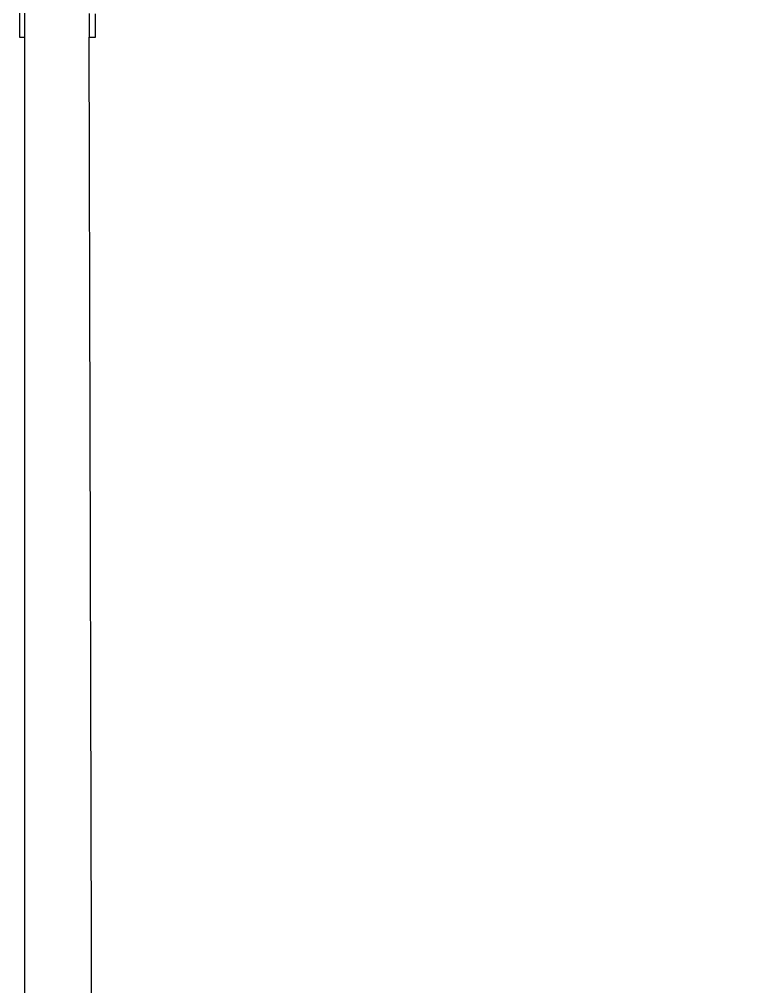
# Model space of a CAD drawing. Extents: x 8694 to 20248, y -4045 to 2404.
# Drawn here: x 8869 to 9689, y 407 to 1488 of the extents above; entities that cross this region are included whole.
import ezdxf

# ---------------------------------------------------------------- set-up
doc = ezdxf.new("R2010")
doc.units = 0
doc.header["$MEASUREMENT"] = 0

msp = doc.modelspace()

# ---------------------------------------------------------------- linework, layer by layer
msp.add_lwpolyline([(10394.5, 1641.2, -0.000071), (9974.4, 1641.3, -0.000235)], format="xyb")
for points in [[(8868.9, 1505.6), (8869.1, 1468.4), (8872.1, 1468.4), (8875.1, 1468.4), (8875.1, 1505.2)], [(8947.1, 1494.8), (8947.1, 1468.4), (8950.6, 1468.4), (8954.1, 1468.4), (8954.1, 1494.7)]]:
    msp.add_lwpolyline(points)
at = {"color": 5, "linetype": 'Continuous'}
msp.add_lwpolyline([(8929.8, -629.9), (8875.1, -629.9), (8875.1, 1468.4)], dxfattribs=at)
at = {"color": 2, "linetype": 'Continuous'}
msp.add_lwpolyline([(10351, -707.8), (8952.7, -707.8), (8947.1, 1468.4)], dxfattribs=at)

doc.saveas('drawing.dxf')
